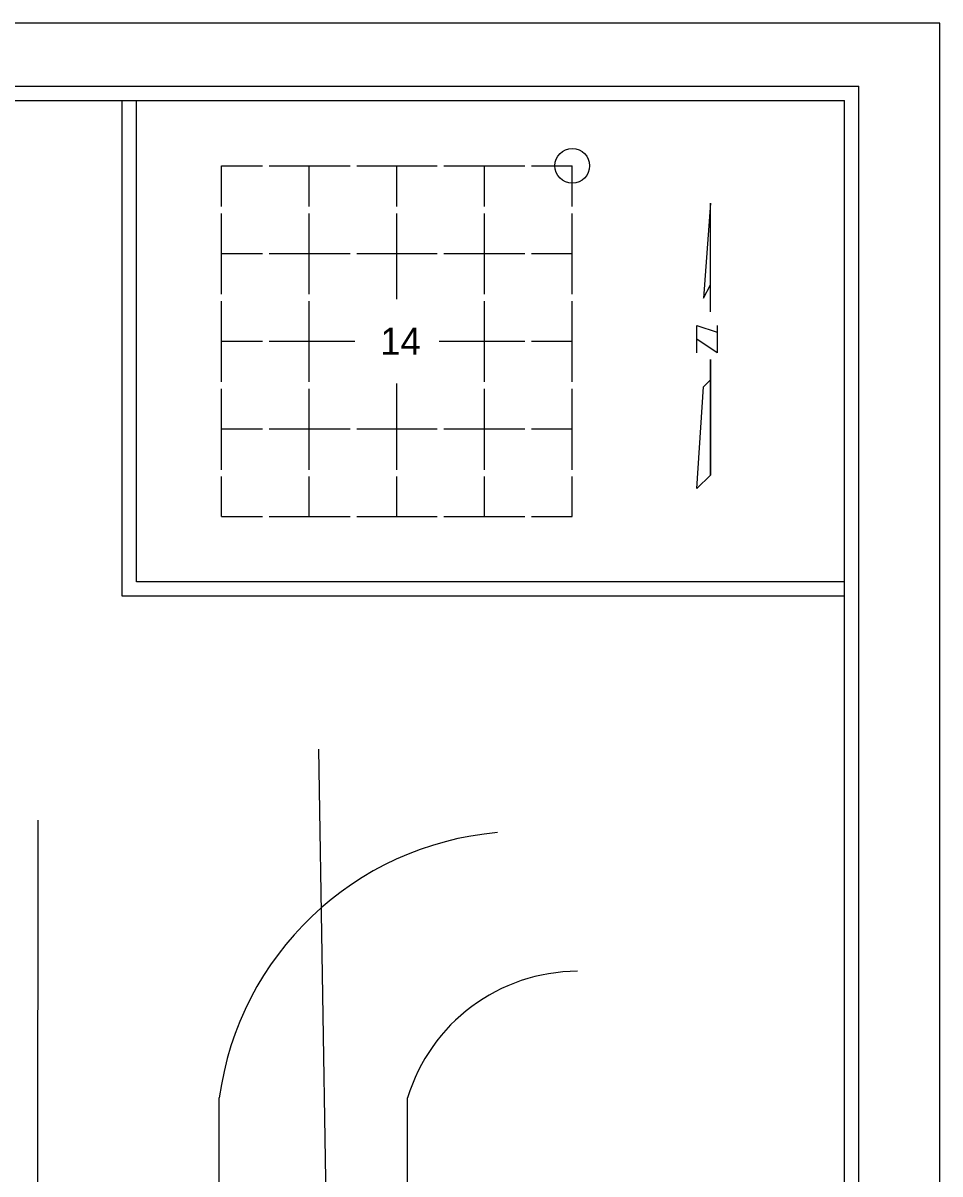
# Model space of a CAD drawing. Extents: x 777607.2 to 777685.3, y 2094784.8 to 2094820.4.
# Drawn here: x 777671.516 to 777674.925, y 2094803.562 to 2094807.841 of the extents above; entities that cross this region are included whole.
import ezdxf

# ---------------------------------------------------------------- set-up
doc = ezdxf.new("R2010")
doc.units = 0
for name, color, linetype in [('Level 2', 7, 'Continuous'), ('ROW_EX_Quarter Section Lines', 7, 'Continuous'), ('Sheets_General Details', 7, 'Continuous'), ('Topo_EOP', 7, 'Continuous'), ('Topo_Fence', 7, 'Continuous')]:
    doc.layers.add(name, color=color, linetype=linetype)

msp = doc.modelspace()

# ---------------------------------------------------------------- linework, layer by layer
at = {"layer": 'Level 2'}
msp.add_lwpolyline([(777666.4251, 2094796.841), (777674.9251, 2094796.841), (777674.9251, 2094807.841), (777666.4251, 2094807.841)], close=True, dxfattribs=at)
at = {"layer": 'ROW_EX_Quarter Section Lines'}
msp.add_line((777672.6146, 2094805.1412), (777672.6733, 2094801.4866), dxfattribs=at)
at = {"layer": 'Sheets_General Details'}
for p, q in [((777666.7269, 2094807.6059), (777674.6232, 2094807.6059)), ((777674.6232, 2094797.0762), (777674.6232, 2094807.6059)), ((777666.78, 2094807.5528), (777674.5702, 2094807.5528)), ((777671.885, 2094805.7105), (777671.885, 2094807.5528)), ((777671.9381, 2094805.7635), (777671.9381, 2094807.5528)), ((777674.5702, 2094797.1293), (777674.5702, 2094807.5528)), ((777672.254, 2094807.3102), (777672.4056, 2094807.3102)), ((777672.254, 2094807.1586), (777672.254, 2094807.3102)), ((777672.4309, 2094807.3102), (777672.7316, 2094807.3102)), ((777672.58, 2094807.1586), (777672.58, 2094807.3102)), ((777672.7569, 2094807.3102), (777673.0551, 2094807.3102)), ((777672.906, 2094807.1586), (777672.906, 2094807.3102)), ((777673.0804, 2094807.3102), (777673.3811, 2094807.3102)), ((777673.232, 2094807.1586), (777673.232, 2094807.3102)), ((777673.4064, 2094807.3102), (777673.558, 2094807.3102)), ((777673.558, 2094807.1586), (777673.558, 2094807.3102)), ((777674.0713, 2094806.7671), (777674.0713, 2094807.1714)), ((777672.254, 2094806.8325), (777672.254, 2094807.1333)), ((777672.58, 2094806.8325), (777672.58, 2094807.1333)), ((777672.906, 2094806.8149), (777672.906, 2094807.1333)), ((777673.232, 2094806.8325), (777673.232, 2094807.1333)), ((777673.558, 2094806.8325), (777673.558, 2094807.1333)), ((777672.254, 2094806.9842), (777672.4056, 2094806.9842)), ((777672.4309, 2094806.9842), (777672.7316, 2094806.9842)), ((777672.7569, 2094806.9842), (777673.0551, 2094806.9842)), ((777673.0804, 2094806.9842), (777673.3811, 2094806.9842)), ((777673.4064, 2094806.9842), (777673.558, 2094806.9842)), ((777672.254, 2094806.5065), (777672.254, 2094806.8073)), ((777672.58, 2094806.5065), (777672.58, 2094806.8073)), ((777673.232, 2094806.5065), (777673.232, 2094806.8073)), ((777673.558, 2094806.5065), (777673.558, 2094806.8073)), ((777672.254, 2094806.6582), (777672.4056, 2094806.6582)), ((777672.4309, 2094806.6582), (777672.7493, 2094806.6582)), ((777673.0627, 2094806.6582), (777673.3811, 2094806.6582)), ((777673.4064, 2094806.6582), (777673.558, 2094806.6582)), ((777674.0713, 2094806.1606), (777674.0713, 2094806.5902)), ((777672.906, 2094806.1805), (777672.906, 2094806.5015)), ((777672.254, 2094806.1805), (777672.254, 2094806.4813)), ((777672.58, 2094806.1805), (777672.58, 2094806.4813)), ((777673.232, 2094806.1805), (777673.232, 2094806.4813)), ((777673.558, 2094806.1805), (777673.558, 2094806.4813)), ((777672.254, 2094806.3322), (777672.4056, 2094806.3322)), ((777672.4309, 2094806.3322), (777672.7316, 2094806.3322)), ((777672.7569, 2094806.3322), (777673.0551, 2094806.3322)), ((777673.0804, 2094806.3322), (777673.3811, 2094806.3322)), ((777673.4064, 2094806.3322), (777673.558, 2094806.3322)), ((777672.254, 2094806.0061), (777672.254, 2094806.1553)), ((777672.58, 2094806.0061), (777672.58, 2094806.1553)), ((777672.906, 2094806.0061), (777672.906, 2094806.1553)), ((777673.232, 2094806.0061), (777673.232, 2094806.1553)), ((777673.558, 2094806.0061), (777673.558, 2094806.1553)), ((777672.254, 2094806.0061), (777672.4056, 2094806.0061)), ((777672.4309, 2094806.0061), (777672.7316, 2094806.0061)), ((777672.7569, 2094806.0061), (777673.0551, 2094806.0061)), ((777673.0804, 2094806.0061), (777673.3811, 2094806.0061)), ((777673.4064, 2094806.0061), (777673.558, 2094806.0061)), ((777674.5702, 2094805.7635), (777671.9381, 2094805.7635)), ((777674.5702, 2094805.7105), (777671.885, 2094805.7105))]:
    msp.add_line(p, q, dxfattribs=at)
for points in [[(777674.0713, 2094806.7671), (777674.0713, 2094807.1714), (777674.046, 2094806.8176), (777674.0713, 2094806.8681)], [(777674.0965, 2094806.7165), (777674.0965, 2094806.6154), (777674.0207, 2094806.666)], [(777674.0207, 2094806.6154), (777674.0207, 2094806.7165), (777674.0965, 2094806.6912)], [(777674.0713, 2094806.5902), (777674.0713, 2094806.1606), (777674.0207, 2094806.11), (777674.046, 2094806.4891), (777674.0713, 2094806.5143)]]:
    msp.add_lwpolyline(points, dxfattribs=at)
msp.add_circle((777673.558, 2094807.3102), 0.0646, dxfattribs=at)
at = {"layer": 'Topo_EOP'}
for p, q in [((777672.2443, 2094801.8181), (777672.2456, 2094803.8454)), ((777672.9446, 2094802.2915), (777672.9456, 2094803.845))]:
    msp.add_line(p, q, dxfattribs=at)
for centre, radius, start, end in [((777673.3789, 2094803.6919), 1.1436, 94.9739, 172.2849), ((777673.5799, 2094803.6532), 0.6626, 90.2181, 163.1783)]:
    msp.add_arc(centre, radius, start, end, dxfattribs=at)
at = {"layer": 'Topo_Fence'}
msp.add_line((777671.5709, 2094804.8773), (777671.5696, 2094802.8807), dxfattribs=at)

# ---------------------------------------------------------------- texts
at = {"layer": 'Sheets_General Details'}
msp.add_text('14', height=0.10107, rotation=360, dxfattribs=at).set_placement((777672.8444, 2094806.6076))

doc.saveas('drawing.dxf')
